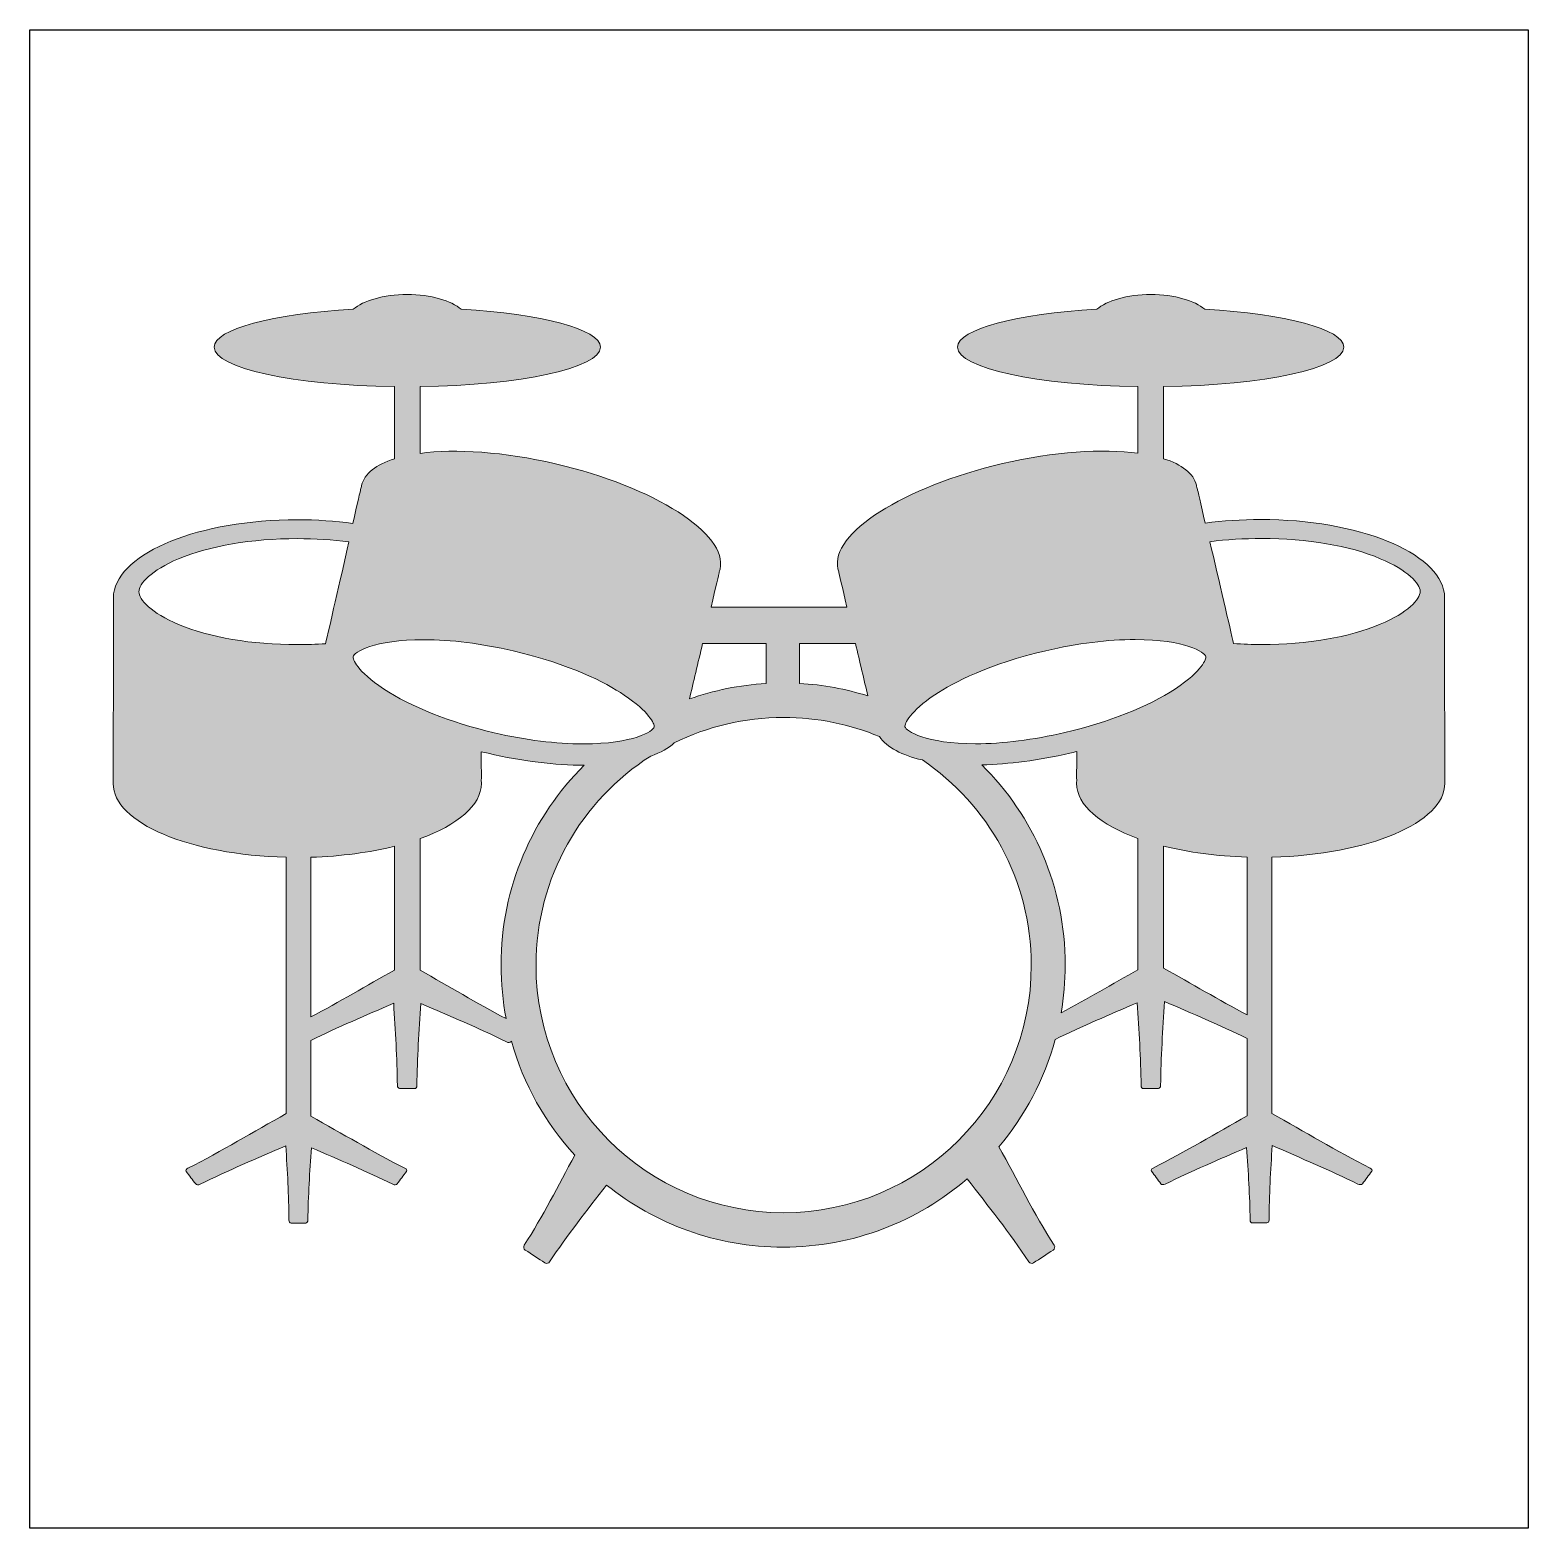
# Model space of a CAD drawing. Header units: inches. Extents: x 0 to 114, y 0 to 114.
import ezdxf

# ---------------------------------------------------------------- set-up
doc = ezdxf.new("R2010")
doc.units = ezdxf.units.IN
doc.header["$MEASUREMENT"] = 0
doc.layers.add('Image Background', color=7, linetype='Continuous')
doc.layers.add('Layer 1', color=7, linetype='Continuous')
picture_1 = doc.add_image_def('image1.png', size_in_pixel=(1350, 1350))

msp = doc.modelspace()

# ---------------------------------------------------------------- hatches: boundary and pattern name
at = {"layer": 'Layer 1', "true_color": 0xffffff}
h = msp.add_hatch(color=7, dxfattribs=at)
h.dxf.hatch_style = 2
edge = h.paths.add_edge_path()
edge.add_spline(control_points=[(107.95, 57.19), (107.95, 57.28), (107.92, 71.3), (107.92, 71.3), (107.48, 74.45), (101.38, 76.95), (93.91, 76.95), (92.43, 76.95), (91.01, 76.85), (89.67, 76.67), (89.33, 78.16), (89.08, 79.23), (89.07, 79.25), (89.06, 79.3), (89.05, 79.35), (89.03, 79.4), (89.02, 79.46), (89.01, 79.51), (89, 79.56), (88.79, 80.47), (87.89, 81.15), (86.49, 81.59), (86.49, 81.59), (86.49, 87.09), (86.49, 87.09), (94.17, 87.19), (100.25, 88.5), (100.25, 90.1), (100.25, 91.47), (95.77, 92.63), (89.64, 92.99), (88.89, 93.65), (87.32, 94.11), (85.52, 94.11), (83.71, 94.11), (82.15, 93.65), (81.39, 92.99), (75.26, 92.63), (70.78, 91.47), (70.78, 90.1), (70.78, 88.5), (76.86, 87.19), (84.54, 87.09), (84.54, 87.09), (84.54, 82.01), (84.54, 82.01), (81.82, 82.37), (78.14, 82.13), (74.2, 81.21), (66.64, 79.45), (61.02, 75.86), (61.65, 73.19), (61.66, 73.14), (61.67, 73.09), (61.69, 73.04), (61.7, 72.98), (61.71, 72.93), (61.72, 72.87), (61.72, 72.85), (61.98, 71.78), (62.33, 70.27), (62.33, 70.27), (51.97, 70.27), (51.97, 70.27), (52.32, 71.77), (52.58, 72.84), (52.58, 72.86), (52.59, 72.91), (52.6, 72.97), (52.61, 73.02), (52.63, 73.07), (52.64, 73.12), (52.65, 73.17), (53.28, 75.85), (47.66, 79.44), (40.1, 81.2), (36.16, 82.12), (32.48, 82.36), (29.76, 81.99), (29.76, 81.99), (29.76, 87.09), (29.76, 87.09), (37.44, 87.19), (43.52, 88.5), (43.52, 90.1), (43.52, 91.47), (39.04, 92.63), (32.91, 92.99), (32.15, 93.65), (30.59, 94.11), (28.78, 94.11), (26.98, 94.11), (25.41, 93.65), (24.66, 92.99), (18.53, 92.63), (14.05, 91.47), (14.05, 90.1), (14.05, 88.5), (20.13, 87.19), (27.81, 87.09), (27.81, 87.09), (27.81, 81.58), (27.81, 81.58), (26.41, 81.14), (25.51, 80.45), (25.3, 79.55), (25.29, 79.5), (25.28, 79.44), (25.27, 79.39), (25.25, 79.34), (25.24, 79.29), (25.23, 79.23), (25.22, 79.21), (24.98, 78.14), (24.63, 76.65), (23.29, 76.83), (21.87, 76.93), (20.39, 76.93), (12.92, 76.93), (6.82, 74.44), (6.38, 71.28), (6.38, 71.28), (6.35, 57.26), (6.35, 57.18), (6.35, 57.11), (6.35, 57.05), (6.36, 56.99), (6.35, 56.93), (6.35, 56.87), (6.35, 56.81), (6.35, 53.81), (12.19, 51.35), (19.56, 51.18), (19.56, 51.18), (19.56, 31.62), (19.56, 31.62), (17.06, 30.23), (14.62, 28.76), (12.05, 27.45), (11.92, 27.39), (11.87, 27.28), (11.92, 27.2), (12.16, 26.88), (12.4, 26.57), (12.65, 26.25), (12.7, 26.17), (12.85, 26.16), (12.98, 26.23), (15.11, 27.28), (17.32, 28.21), (19.52, 29.16), (19.63, 27.27), (19.76, 25.38), (19.76, 23.49), (19.76, 23.37), (19.84, 23.27), (19.93, 23.27), (20.3, 23.27), (20.67, 23.27), (21.04, 23.27), (21.13, 23.27), (21.21, 23.37), (21.21, 23.49), (21.22, 25.33), (21.35, 27.18), (21.47, 29.02), (23.56, 28.11), (25.66, 27.22), (27.68, 26.23), (27.81, 26.16), (27.96, 26.17), (28.01, 26.25), (28.25, 26.57), (28.49, 26.88), (28.73, 27.2), (28.79, 27.28), (28.74, 27.39), (28.61, 27.45), (26.15, 28.7), (23.82, 30.09), (21.44, 31.43), (21.44, 31.43), (21.44, 37.21), (21.44, 37.21), (23.5, 38.22), (25.63, 39.12), (27.75, 40.04), (27.87, 37.95), (28.02, 35.86), (28.03, 33.76), (28.03, 33.64), (28.11, 33.54), (28.2, 33.54), (28.58, 33.53), (28.97, 33.53), (29.36, 33.53), (29.45, 33.53), (29.52, 33.63), (29.52, 33.76), (29.54, 35.85), (29.69, 37.94), (29.82, 40.03), (32.02, 39.07), (34.23, 38.14), (36.37, 37.09), (36.5, 37.02), (36.65, 37.03), (36.71, 37.11), (36.72, 37.12), (36.73, 37.13), (36.74, 37.14), (37.65, 33.86), (39.33, 30.89), (41.57, 28.44), (40.31, 26.13), (39.13, 23.78), (37.71, 21.57), (37.64, 21.44), (37.67, 21.28), (37.79, 21.21), (38.29, 20.88), (38.79, 20.56), (39.29, 20.23), (39.41, 20.16), (39.57, 20.19), (39.65, 20.31), (40.98, 22.34), (42.51, 24.24), (43.99, 26.17), (47.68, 23.21), (52.36, 21.43), (57.47, 21.43), (62.83, 21.43), (67.74, 23.4), (71.51, 26.65), (73.11, 24.55), (74.77, 22.51), (76.21, 20.31), (76.29, 20.19), (76.45, 20.16), (76.57, 20.23), (77.07, 20.56), (77.57, 20.88), (78.07, 21.21), (78.19, 21.28), (78.22, 21.44), (78.15, 21.57), (76.6, 23.99), (75.32, 26.58), (73.93, 29.09), (75.91, 31.45), (77.4, 34.23), (78.23, 37.28), (80.27, 38.28), (82.38, 39.17), (84.48, 40.08), (84.61, 37.98), (84.76, 35.87), (84.78, 33.76), (84.78, 33.63), (84.85, 33.53), (84.94, 33.53), (85.33, 33.53), (85.72, 33.53), (86.1, 33.54), (86.19, 33.54), (86.27, 33.64), (86.27, 33.76), (86.28, 35.9), (86.44, 38.04), (86.56, 40.18), (88.67, 39.26), (90.8, 38.36), (92.86, 37.36), (92.86, 37.36), (92.86, 31.44), (92.86, 31.44), (90.48, 30.11), (88.15, 28.71), (85.69, 27.47), (85.56, 27.41), (85.51, 27.29), (85.57, 27.22), (85.81, 26.9), (86.05, 26.58), (86.29, 26.26), (86.34, 26.19), (86.49, 26.18), (86.62, 26.24), (88.64, 27.24), (90.74, 28.13), (92.83, 29.03), (92.95, 27.19), (93.08, 25.35), (93.09, 23.5), (93.09, 23.38), (93.17, 23.28), (93.26, 23.28), (93.63, 23.28), (94, 23.28), (94.37, 23.29), (94.46, 23.29), (94.54, 23.38), (94.54, 23.5), (94.54, 25.4), (94.67, 27.29), (94.78, 29.18), (96.98, 28.22), (99.19, 27.29), (101.32, 26.24), (101.45, 26.18), (101.6, 26.19), (101.66, 26.26), (101.9, 26.58), (102.14, 26.9), (102.38, 27.22), (102.43, 27.29), (102.38, 27.41), (102.25, 27.47), (99.68, 28.77), (97.24, 30.24), (94.74, 31.64), (94.74, 31.64), (94.74, 51.19), (94.74, 51.19), (102.11, 51.36), (107.95, 53.82), (107.95, 56.82), (107.95, 56.88), (107.95, 56.94), (107.94, 57), (107.95, 57.06), (107.95, 57.13), (107.95, 57.19)], knot_values=[0, 0, 0, 0, 1, 1, 1, 2, 2, 2, 3, 3, 3, 4, 4, 4, 5, 5, 5, 6, 6, 6, 7, 7, 7, 8, 8, 8, 9, 9, 9, 10, 10, 10, 11, 11, 11, 12, 12, 12, 13, 13, 13, 14, 14, 14, 15, 15, 15, 16, 16, 16, 17, 17, 17, 18, 18, 18, 19, 19, 19, 20, 20, 20, 21, 21, 21, 22, 22, 22, 23, 23, 23, 24, 24, 24, 25, 25, 25, 26, 26, 26, 27, 27, 27, 28, 28, 28, 29, 29, 29, 30, 30, 30, 31, 31, 31, 32, 32, 32, 33, 33, 33, 34, 34, 34, 35, 35, 35, 36, 36, 36, 37, 37, 37, 38, 38, 38, 39, 39, 39, 40, 40, 40, 41, 41, 41, 42, 42, 42, 43, 43, 43, 44, 44, 44, 45, 45, 45, 46, 46, 46, 47, 47, 47, 48, 48, 48, 49, 49, 49, 50, 50, 50, 51, 51, 51, 52, 52, 52, 53, 53, 53, 54, 54, 54, 55, 55, 55, 56, 56, 56, 57, 57, 57, 58, 58, 58, 59, 59, 59, 60, 60, 60, 61, 61, 61, 62, 62, 62, 63, 63, 63, 64, 64, 64, 65, 65, 65, 66, 66, 66, 67, 67, 67, 68, 68, 68, 69, 69, 69, 70, 70, 70, 71, 71, 71, 72, 72, 72, 73, 73, 73, 74, 74, 74, 75, 75, 75, 76, 76, 76, 77, 77, 77, 78, 78, 78, 79, 79, 79, 80, 80, 80, 81, 81, 81, 82, 82, 82, 83, 83, 83, 84, 84, 84, 85, 85, 85, 86, 86, 86, 87, 87, 87, 88, 88, 88, 89, 89, 89, 90, 90, 90, 91, 91, 91, 92, 92, 92, 93, 93, 93, 94, 94, 94, 95, 95, 95, 96, 96, 96, 97, 97, 97, 98, 98, 98, 99, 99, 99, 100, 100, 100, 101, 101, 101, 102, 102, 102, 103, 103, 103, 104, 104, 104, 105, 105, 105, 106, 106, 106, 107, 107, 107, 108, 108, 108, 109, 109, 109, 110, 110, 110, 111, 111, 111, 111], degree=3, periodic=1)
edge = h.paths.add_edge_path()
edge.add_spline(control_points=[(58.71, 67.49), (58.71, 67.49), (62.99, 67.49), (62.99, 67.49), (63.31, 66.1), (63.65, 64.67), (63.93, 63.49), (62.27, 64.01), (60.52, 64.34), (58.71, 64.44), (58.71, 64.44), (58.71, 67.49), (58.71, 67.49)], knot_values=[0, 0, 0, 0, 1, 1, 1, 2, 2, 2, 3, 3, 3, 4, 4, 4, 4], degree=3, periodic=1)
edge = h.paths.add_edge_path()
edge.add_spline(control_points=[(51.32, 67.49), (51.32, 67.49), (56.17, 67.49), (56.17, 67.49), (56.17, 67.49), (56.17, 64.44), (56.17, 64.44), (54.13, 64.32), (52.17, 63.91), (50.32, 63.26), (50.61, 64.49), (50.97, 66.02), (51.32, 67.49)], knot_values=[0, 0, 0, 0, 1, 1, 1, 2, 2, 2, 3, 3, 3, 4, 4, 4, 4], degree=3, periodic=1)
edge = h.paths.add_edge_path()
edge.add_spline(control_points=[(20.39, 67.4), (16.93, 67.4), (13.72, 67.95), (11.34, 68.94), (9.26, 69.81), (8.31, 70.85), (8.31, 71.44), (8.31, 72.04), (9.26, 73.07), (11.34, 73.95), (13.72, 74.94), (16.93, 75.49), (20.39, 75.49), (21.76, 75.49), (23.09, 75.4), (24.34, 75.24), (23.66, 72.29), (22.81, 68.6), (22.55, 67.47), (21.84, 67.43), (21.12, 67.4), (20.39, 67.4)], knot_values=[0, 0, 0, 0, 1, 1, 1, 2, 2, 2, 3, 3, 3, 4, 4, 4, 5, 5, 5, 6, 6, 6, 7, 7, 7, 7], degree=3, periodic=1)
edge = h.paths.add_edge_path()
edge.add_spline(control_points=[(27.81, 42.57), (25.68, 41.38), (23.6, 40.14), (21.44, 39), (21.44, 39), (21.44, 51.18), (21.44, 51.18), (23.77, 51.25), (25.93, 51.55), (27.81, 52.02), (27.81, 52.02), (27.81, 42.57), (27.81, 42.57)], knot_values=[0, 0, 0, 0, 1, 1, 1, 2, 2, 2, 3, 3, 3, 4, 4, 4, 4], degree=3, periodic=1)
edge = h.paths.add_edge_path()
edge.add_spline(control_points=[(26.98, 64.03), (24.92, 65.38), (24.62, 66.32), (24.65, 66.48), (24.73, 66.81), (26.21, 67.78), (30.05, 67.78), (32.14, 67.78), (34.43, 67.49), (36.86, 66.92), (41.22, 65.91), (43.88, 64.53), (45.34, 63.55), (47.22, 62.3), (47.67, 61.34), (47.62, 61.13), (47.54, 60.79), (46.06, 59.83), (42.22, 59.83), (40.13, 59.83), (37.84, 60.11), (35.41, 60.68), (32.07, 61.46), (29.07, 62.65), (26.98, 64.03)], knot_values=[0, 0, 0, 0, 1, 1, 1, 2, 2, 2, 3, 3, 3, 4, 4, 4, 5, 5, 5, 6, 6, 6, 7, 7, 7, 8, 8, 8, 8], degree=3, periodic=1)
edge = h.paths.add_edge_path()
edge.add_spline(control_points=[(35.94, 42.95), (35.94, 41.56), (36.08, 40.19), (36.33, 38.87), (34.1, 40.05), (31.95, 41.33), (29.76, 42.56), (29.76, 42.56), (29.76, 52.6), (29.76, 52.6), (32.63, 53.64), (34.44, 55.14), (34.44, 56.81), (34.44, 56.87), (34.44, 56.93), (34.43, 56.99), (34.43, 57.05), (34.44, 57.12), (34.44, 57.18), (34.44, 57.2), (34.44, 58.01), (34.43, 59.23), (34.61, 59.19), (34.78, 59.15), (34.96, 59.11), (37.57, 58.5), (40.08, 58.21), (42.28, 58.2), (38.36, 54.31), (35.94, 48.91), (35.94, 42.95)], knot_values=[0, 0, 0, 0, 1, 1, 1, 2, 2, 2, 3, 3, 3, 4, 4, 4, 5, 5, 5, 6, 6, 6, 7, 7, 7, 8, 8, 8, 9, 9, 9, 10, 10, 10, 10], degree=3, periodic=1)
edge = h.paths.add_edge_path()
edge.add_spline(control_points=[(57.5, 24.06), (47.07, 24.06), (38.61, 32.52), (38.61, 42.95), (38.61, 49.66), (42.1, 55.54), (47.36, 58.9), (48.12, 59.16), (48.73, 59.5), (49.16, 59.91), (51.68, 61.15), (54.51, 61.85), (57.5, 61.85), (60.1, 61.85), (62.57, 61.32), (64.82, 60.38), (65.38, 59.56), (66.53, 58.96), (68.09, 58.6), (73.1, 55.21), (76.4, 49.47), (76.4, 42.95), (76.4, 32.52), (67.94, 24.06), (57.5, 24.06)], knot_values=[0, 0, 0, 0, 1, 1, 1, 2, 2, 2, 3, 3, 3, 4, 4, 4, 5, 5, 5, 6, 6, 6, 7, 7, 7, 8, 8, 8, 8], degree=3, periodic=1)
edge = h.paths.add_edge_path()
edge.add_spline(control_points=[(78.68, 39.3), (78.88, 40.49), (78.99, 41.71), (78.99, 42.95), (78.99, 48.92), (76.56, 54.33), (72.63, 58.23), (74.68, 58.28), (76.96, 58.57), (79.34, 59.12), (79.52, 59.16), (79.69, 59.2), (79.87, 59.25), (79.86, 58.02), (79.86, 57.21), (79.86, 57.19), (79.86, 57.13), (79.87, 57.07), (79.87, 57.01), (79.86, 56.95), (79.86, 56.89), (79.86, 56.82), (79.86, 55.15), (81.67, 53.65), (84.54, 52.62), (84.54, 52.62), (84.54, 42.6), (84.54, 42.6), (82.59, 41.5), (80.66, 40.37), (78.68, 39.3)], knot_values=[0, 0, 0, 0, 1, 1, 1, 2, 2, 2, 3, 3, 3, 4, 4, 4, 5, 5, 5, 6, 6, 6, 7, 7, 7, 8, 8, 8, 9, 9, 9, 10, 10, 10, 10], degree=3, periodic=1)
edge = h.paths.add_edge_path()
edge.add_spline(control_points=[(78.97, 60.7), (76.53, 60.13), (74.24, 59.84), (72.15, 59.84), (68.31, 59.84), (66.84, 60.81), (66.76, 61.14), (66.71, 61.35), (67.16, 62.32), (69.03, 63.57), (70.5, 64.54), (73.16, 65.92), (77.51, 66.94), (79.95, 67.5), (82.24, 67.79), (84.33, 67.79), (88.16, 67.79), (89.64, 66.82), (89.72, 66.49), (89.76, 66.33), (89.46, 65.4), (87.4, 64.04), (85.3, 62.66), (82.31, 61.47), (78.97, 60.7)], knot_values=[0, 0, 0, 0, 1, 1, 1, 2, 2, 2, 3, 3, 3, 4, 4, 4, 5, 5, 5, 6, 6, 6, 7, 7, 7, 8, 8, 8, 8], degree=3, periodic=1)
edge = h.paths.add_edge_path()
edge.add_spline(control_points=[(92.86, 39.15), (90.7, 40.3), (88.62, 41.54), (86.49, 42.72), (86.49, 42.72), (86.49, 52.03), (86.49, 52.03), (88.37, 51.56), (90.53, 51.26), (92.86, 51.19), (92.86, 51.19), (92.86, 39.15), (92.86, 39.15)], knot_values=[0, 0, 0, 0, 1, 1, 1, 2, 2, 2, 3, 3, 3, 4, 4, 4, 4], degree=3, periodic=1)
edge = h.paths.add_edge_path()
edge.add_spline(control_points=[(103.03, 68.96), (100.66, 67.96), (97.45, 67.41), (93.99, 67.41), (93.26, 67.41), (92.53, 67.44), (91.83, 67.49), (91.57, 68.61), (90.72, 72.3), (90.03, 75.25), (91.29, 75.42), (92.62, 75.5), (93.99, 75.5), (97.45, 75.5), (100.66, 74.96), (103.03, 73.96), (105.12, 73.09), (106.07, 72.05), (106.07, 71.46), (106.07, 70.86), (105.12, 69.83), (103.03, 68.96)], knot_values=[0, 0, 0, 0, 1, 1, 1, 2, 2, 2, 3, 3, 3, 4, 4, 4, 5, 5, 5, 6, 6, 6, 7, 7, 7, 7], degree=3, periodic=1)

# ---------------------------------------------------------------- linework, layer by layer
at = {"layer": 'Layer 1', "lineweight": 0}
for points, knots in [([(107.95, 57.19), (107.95, 57.28), (107.92, 71.3), (107.92, 71.3), (107.48, 74.45), (101.38, 76.95), (93.91, 76.95), (92.43, 76.95), (91.01, 76.85), (89.67, 76.67), (89.33, 78.16), (89.08, 79.23), (89.07, 79.25), (89.06, 79.3), (89.05, 79.35), (89.03, 79.4), (89.02, 79.46), (89.01, 79.51), (89, 79.56), (88.79, 80.47), (87.89, 81.15), (86.49, 81.59), (86.49, 81.59), (86.49, 87.09), (86.49, 87.09), (94.17, 87.19), (100.25, 88.5), (100.25, 90.1), (100.25, 91.47), (95.77, 92.63), (89.64, 92.99), (88.89, 93.65), (87.32, 94.11), (85.52, 94.11), (83.71, 94.11), (82.15, 93.65), (81.39, 92.99), (75.26, 92.63), (70.78, 91.47), (70.78, 90.1), (70.78, 88.5), (76.86, 87.19), (84.54, 87.09), (84.54, 87.09), (84.54, 82.01), (84.54, 82.01), (81.82, 82.37), (78.14, 82.13), (74.2, 81.21), (66.64, 79.45), (61.02, 75.86), (61.65, 73.19), (61.66, 73.14), (61.67, 73.09), (61.69, 73.04), (61.7, 72.98), (61.71, 72.93), (61.72, 72.87), (61.72, 72.85), (61.98, 71.78), (62.33, 70.27), (62.33, 70.27), (51.97, 70.27), (51.97, 70.27), (52.32, 71.77), (52.58, 72.84), (52.58, 72.86), (52.59, 72.91), (52.6, 72.97), (52.61, 73.02), (52.63, 73.07), (52.64, 73.12), (52.65, 73.17), (53.28, 75.85), (47.66, 79.44), (40.1, 81.2), (36.16, 82.12), (32.48, 82.36), (29.76, 81.99), (29.76, 81.99), (29.76, 87.09), (29.76, 87.09), (37.44, 87.19), (43.52, 88.5), (43.52, 90.1), (43.52, 91.47), (39.04, 92.63), (32.91, 92.99), (32.15, 93.65), (30.59, 94.11), (28.78, 94.11), (26.98, 94.11), (25.41, 93.65), (24.66, 92.99), (18.53, 92.63), (14.05, 91.47), (14.05, 90.1), (14.05, 88.5), (20.13, 87.19), (27.81, 87.09), (27.81, 87.09), (27.81, 81.58), (27.81, 81.58), (26.41, 81.14), (25.51, 80.45), (25.3, 79.55), (25.29, 79.5), (25.28, 79.44), (25.27, 79.39), (25.25, 79.34), (25.24, 79.29), (25.23, 79.23), (25.22, 79.21), (24.98, 78.14), (24.63, 76.65), (23.29, 76.83), (21.87, 76.93), (20.39, 76.93), (12.92, 76.93), (6.82, 74.44), (6.38, 71.28), (6.38, 71.28), (6.35, 57.26), (6.35, 57.18), (6.35, 57.11), (6.35, 57.05), (6.36, 56.99), (6.35, 56.93), (6.35, 56.87), (6.35, 56.81), (6.35, 53.81), (12.19, 51.35), (19.56, 51.18), (19.56, 51.18), (19.56, 31.62), (19.56, 31.62), (17.06, 30.23), (14.62, 28.76), (12.05, 27.45), (11.92, 27.39), (11.87, 27.28), (11.92, 27.2), (12.16, 26.88), (12.4, 26.57), (12.65, 26.25), (12.7, 26.17), (12.85, 26.16), (12.98, 26.23), (15.11, 27.28), (17.32, 28.21), (19.52, 29.16), (19.63, 27.27), (19.76, 25.38), (19.76, 23.49), (19.76, 23.37), (19.84, 23.27), (19.93, 23.27), (20.3, 23.27), (20.67, 23.27), (21.04, 23.27), (21.13, 23.27), (21.21, 23.37), (21.21, 23.49), (21.22, 25.33), (21.35, 27.18), (21.47, 29.02), (23.56, 28.11), (25.66, 27.22), (27.68, 26.23), (27.81, 26.16), (27.96, 26.17), (28.01, 26.25), (28.25, 26.57), (28.49, 26.88), (28.73, 27.2), (28.79, 27.28), (28.74, 27.39), (28.61, 27.45), (26.15, 28.7), (23.82, 30.09), (21.44, 31.43), (21.44, 31.43), (21.44, 37.21), (21.44, 37.21), (23.5, 38.22), (25.63, 39.12), (27.75, 40.04), (27.87, 37.95), (28.02, 35.86), (28.03, 33.76), (28.03, 33.64), (28.11, 33.54), (28.2, 33.54), (28.58, 33.53), (28.97, 33.53), (29.36, 33.53), (29.45, 33.53), (29.52, 33.63), (29.52, 33.76), (29.54, 35.85), (29.69, 37.94), (29.82, 40.03), (32.02, 39.07), (34.23, 38.14), (36.37, 37.09), (36.5, 37.02), (36.65, 37.03), (36.71, 37.11), (36.72, 37.12), (36.73, 37.13), (36.74, 37.14), (37.65, 33.86), (39.33, 30.89), (41.57, 28.44), (40.31, 26.13), (39.13, 23.78), (37.71, 21.57), (37.64, 21.44), (37.67, 21.28), (37.79, 21.21), (38.29, 20.88), (38.79, 20.56), (39.29, 20.23), (39.41, 20.16), (39.57, 20.19), (39.65, 20.31), (40.98, 22.34), (42.51, 24.24), (43.99, 26.17), (47.68, 23.21), (52.36, 21.43), (57.47, 21.43), (62.83, 21.43), (67.74, 23.4), (71.51, 26.65), (73.11, 24.55), (74.77, 22.51), (76.21, 20.31), (76.29, 20.19), (76.45, 20.16), (76.57, 20.23), (77.07, 20.56), (77.57, 20.88), (78.07, 21.21), (78.19, 21.28), (78.22, 21.44), (78.15, 21.57), (76.6, 23.99), (75.32, 26.58), (73.93, 29.09), (75.91, 31.45), (77.4, 34.23), (78.23, 37.28), (80.27, 38.28), (82.38, 39.17), (84.48, 40.08), (84.61, 37.98), (84.76, 35.87), (84.78, 33.76), (84.78, 33.63), (84.85, 33.53), (84.94, 33.53), (85.33, 33.53), (85.72, 33.53), (86.1, 33.54), (86.19, 33.54), (86.27, 33.64), (86.27, 33.76), (86.28, 35.9), (86.44, 38.04), (86.56, 40.18), (88.67, 39.26), (90.8, 38.36), (92.86, 37.36), (92.86, 37.36), (92.86, 31.44), (92.86, 31.44), (90.48, 30.11), (88.15, 28.71), (85.69, 27.47), (85.56, 27.41), (85.51, 27.29), (85.57, 27.22), (85.81, 26.9), (86.05, 26.58), (86.29, 26.26), (86.34, 26.19), (86.49, 26.18), (86.62, 26.24), (88.64, 27.24), (90.74, 28.13), (92.83, 29.03), (92.95, 27.19), (93.08, 25.35), (93.09, 23.5), (93.09, 23.38), (93.17, 23.28), (93.26, 23.28), (93.63, 23.28), (94, 23.28), (94.37, 23.29), (94.46, 23.29), (94.54, 23.38), (94.54, 23.5), (94.54, 25.4), (94.67, 27.29), (94.78, 29.18), (96.98, 28.22), (99.19, 27.29), (101.32, 26.24), (101.45, 26.18), (101.6, 26.19), (101.66, 26.26), (101.9, 26.58), (102.14, 26.9), (102.38, 27.22), (102.43, 27.29), (102.38, 27.41), (102.25, 27.47), (99.68, 28.77), (97.24, 30.24), (94.74, 31.64), (94.74, 31.64), (94.74, 51.19), (94.74, 51.19), (102.11, 51.36), (107.95, 53.82), (107.95, 56.82), (107.95, 56.88), (107.95, 56.94), (107.94, 57), (107.95, 57.06), (107.95, 57.13), (107.95, 57.19)], [0, 0, 0, 0, 1, 1, 1, 2, 2, 2, 3, 3, 3, 4, 4, 4, 5, 5, 5, 6, 6, 6, 7, 7, 7, 8, 8, 8, 9, 9, 9, 10, 10, 10, 11, 11, 11, 12, 12, 12, 13, 13, 13, 14, 14, 14, 15, 15, 15, 16, 16, 16, 17, 17, 17, 18, 18, 18, 19, 19, 19, 20, 20, 20, 21, 21, 21, 22, 22, 22, 23, 23, 23, 24, 24, 24, 25, 25, 25, 26, 26, 26, 27, 27, 27, 28, 28, 28, 29, 29, 29, 30, 30, 30, 31, 31, 31, 32, 32, 32, 33, 33, 33, 34, 34, 34, 35, 35, 35, 36, 36, 36, 37, 37, 37, 38, 38, 38, 39, 39, 39, 40, 40, 40, 41, 41, 41, 42, 42, 42, 43, 43, 43, 44, 44, 44, 45, 45, 45, 46, 46, 46, 47, 47, 47, 48, 48, 48, 49, 49, 49, 50, 50, 50, 51, 51, 51, 52, 52, 52, 53, 53, 53, 54, 54, 54, 55, 55, 55, 56, 56, 56, 57, 57, 57, 58, 58, 58, 59, 59, 59, 60, 60, 60, 61, 61, 61, 62, 62, 62, 63, 63, 63, 64, 64, 64, 65, 65, 65, 66, 66, 66, 67, 67, 67, 68, 68, 68, 69, 69, 69, 70, 70, 70, 71, 71, 71, 72, 72, 72, 73, 73, 73, 74, 74, 74, 75, 75, 75, 76, 76, 76, 77, 77, 77, 78, 78, 78, 79, 79, 79, 80, 80, 80, 81, 81, 81, 82, 82, 82, 83, 83, 83, 84, 84, 84, 85, 85, 85, 86, 86, 86, 87, 87, 87, 88, 88, 88, 89, 89, 89, 90, 90, 90, 91, 91, 91, 92, 92, 92, 93, 93, 93, 94, 94, 94, 95, 95, 95, 96, 96, 96, 97, 97, 97, 98, 98, 98, 99, 99, 99, 100, 100, 100, 101, 101, 101, 102, 102, 102, 103, 103, 103, 104, 104, 104, 105, 105, 105, 106, 106, 106, 107, 107, 107, 108, 108, 108, 109, 109, 109, 110, 110, 110, 111, 111, 111, 111]), ([(20.39, 67.4), (16.93, 67.4), (13.72, 67.95), (11.34, 68.94), (9.26, 69.81), (8.31, 70.85), (8.31, 71.44), (8.31, 72.04), (9.26, 73.07), (11.34, 73.95), (13.72, 74.94), (16.93, 75.49), (20.39, 75.49), (21.76, 75.49), (23.09, 75.4), (24.34, 75.24), (23.66, 72.29), (22.81, 68.6), (22.55, 67.47), (21.84, 67.43), (21.12, 67.4), (20.39, 67.4)], [0, 0, 0, 0, 1, 1, 1, 2, 2, 2, 3, 3, 3, 4, 4, 4, 5, 5, 5, 6, 6, 6, 7, 7, 7, 7]), ([(103.03, 68.96), (100.66, 67.96), (97.45, 67.41), (93.99, 67.41), (93.26, 67.41), (92.53, 67.44), (91.83, 67.49), (91.57, 68.61), (90.72, 72.3), (90.03, 75.25), (91.29, 75.42), (92.62, 75.5), (93.99, 75.5), (97.45, 75.5), (100.66, 74.96), (103.03, 73.96), (105.12, 73.09), (106.07, 72.05), (106.07, 71.46), (106.07, 70.86), (105.12, 69.83), (103.03, 68.96)], [0, 0, 0, 0, 1, 1, 1, 2, 2, 2, 3, 3, 3, 4, 4, 4, 5, 5, 5, 6, 6, 6, 7, 7, 7, 7]), ([(26.98, 64.03), (24.92, 65.38), (24.62, 66.32), (24.65, 66.48), (24.73, 66.81), (26.21, 67.78), (30.05, 67.78), (32.14, 67.78), (34.43, 67.49), (36.86, 66.92), (41.22, 65.91), (43.88, 64.53), (45.34, 63.55), (47.22, 62.3), (47.67, 61.34), (47.62, 61.13), (47.54, 60.79), (46.06, 59.83), (42.22, 59.83), (40.13, 59.83), (37.84, 60.11), (35.41, 60.68), (32.07, 61.46), (29.07, 62.65), (26.98, 64.03)], [0, 0, 0, 0, 1, 1, 1, 2, 2, 2, 3, 3, 3, 4, 4, 4, 5, 5, 5, 6, 6, 6, 7, 7, 7, 8, 8, 8, 8]), ([(51.32, 67.49), (51.32, 67.49), (56.17, 67.49), (56.17, 67.49), (56.17, 67.49), (56.17, 64.44), (56.17, 64.44), (54.13, 64.32), (52.17, 63.91), (50.32, 63.26), (50.61, 64.49), (50.97, 66.02), (51.32, 67.49)], [0, 0, 0, 0, 1, 1, 1, 2, 2, 2, 3, 3, 3, 4, 4, 4, 4]), ([(58.71, 67.49), (58.71, 67.49), (62.99, 67.49), (62.99, 67.49), (63.31, 66.1), (63.65, 64.67), (63.93, 63.49), (62.27, 64.01), (60.52, 64.34), (58.71, 64.44), (58.71, 64.44), (58.71, 67.49), (58.71, 67.49)], [0, 0, 0, 0, 1, 1, 1, 2, 2, 2, 3, 3, 3, 4, 4, 4, 4]), ([(78.97, 60.7), (76.53, 60.13), (74.24, 59.84), (72.15, 59.84), (68.31, 59.84), (66.84, 60.81), (66.76, 61.14), (66.71, 61.35), (67.16, 62.32), (69.03, 63.57), (70.5, 64.54), (73.16, 65.92), (77.51, 66.94), (79.95, 67.5), (82.24, 67.79), (84.33, 67.79), (88.16, 67.79), (89.64, 66.82), (89.72, 66.49), (89.76, 66.33), (89.46, 65.4), (87.4, 64.04), (85.3, 62.66), (82.31, 61.47), (78.97, 60.7)], [0, 0, 0, 0, 1, 1, 1, 2, 2, 2, 3, 3, 3, 4, 4, 4, 5, 5, 5, 6, 6, 6, 7, 7, 7, 8, 8, 8, 8]), ([(57.5, 24.06), (47.07, 24.06), (38.61, 32.52), (38.61, 42.95), (38.61, 49.66), (42.1, 55.54), (47.36, 58.9), (48.12, 59.16), (48.73, 59.5), (49.16, 59.91), (51.68, 61.15), (54.51, 61.85), (57.5, 61.85), (60.1, 61.85), (62.57, 61.32), (64.82, 60.38), (65.38, 59.56), (66.53, 58.96), (68.09, 58.6), (73.1, 55.21), (76.4, 49.47), (76.4, 42.95), (76.4, 32.52), (67.94, 24.06), (57.5, 24.06)], [0, 0, 0, 0, 1, 1, 1, 2, 2, 2, 3, 3, 3, 4, 4, 4, 5, 5, 5, 6, 6, 6, 7, 7, 7, 8, 8, 8, 8]), ([(35.94, 42.95), (35.94, 41.56), (36.08, 40.19), (36.33, 38.87), (34.1, 40.05), (31.95, 41.33), (29.76, 42.56), (29.76, 42.56), (29.76, 52.6), (29.76, 52.6), (32.63, 53.64), (34.44, 55.14), (34.44, 56.81), (34.44, 56.87), (34.44, 56.93), (34.43, 56.99), (34.43, 57.05), (34.44, 57.12), (34.44, 57.18), (34.44, 57.2), (34.44, 58.01), (34.43, 59.23), (34.61, 59.19), (34.78, 59.15), (34.96, 59.11), (37.57, 58.5), (40.08, 58.21), (42.28, 58.2), (38.36, 54.31), (35.94, 48.91), (35.94, 42.95)], [0, 0, 0, 0, 1, 1, 1, 2, 2, 2, 3, 3, 3, 4, 4, 4, 5, 5, 5, 6, 6, 6, 7, 7, 7, 8, 8, 8, 9, 9, 9, 10, 10, 10, 10]), ([(78.68, 39.3), (78.88, 40.49), (78.99, 41.71), (78.99, 42.95), (78.99, 48.92), (76.56, 54.33), (72.63, 58.23), (74.68, 58.28), (76.96, 58.57), (79.34, 59.12), (79.52, 59.16), (79.69, 59.2), (79.87, 59.25), (79.86, 58.02), (79.86, 57.21), (79.86, 57.19), (79.86, 57.13), (79.87, 57.07), (79.87, 57.01), (79.86, 56.95), (79.86, 56.89), (79.86, 56.82), (79.86, 55.15), (81.67, 53.65), (84.54, 52.62), (84.54, 52.62), (84.54, 42.6), (84.54, 42.6), (82.59, 41.5), (80.66, 40.37), (78.68, 39.3)], [0, 0, 0, 0, 1, 1, 1, 2, 2, 2, 3, 3, 3, 4, 4, 4, 5, 5, 5, 6, 6, 6, 7, 7, 7, 8, 8, 8, 9, 9, 9, 10, 10, 10, 10]), ([(27.81, 42.57), (25.68, 41.38), (23.6, 40.14), (21.44, 39), (21.44, 39), (21.44, 51.18), (21.44, 51.18), (23.77, 51.25), (25.93, 51.55), (27.81, 52.02), (27.81, 52.02), (27.81, 42.57), (27.81, 42.57)], [0, 0, 0, 0, 1, 1, 1, 2, 2, 2, 3, 3, 3, 4, 4, 4, 4]), ([(92.86, 39.15), (90.7, 40.3), (88.62, 41.54), (86.49, 42.72), (86.49, 42.72), (86.49, 52.03), (86.49, 52.03), (88.37, 51.56), (90.53, 51.26), (92.86, 51.19), (92.86, 51.19), (92.86, 39.15), (92.86, 39.15)], [0, 0, 0, 0, 1, 1, 1, 2, 2, 2, 3, 3, 3, 4, 4, 4, 4])]:
    msp.add_open_spline(points, degree=3, knots=knots, dxfattribs=at)

# ---------------------------------------------------------------- pictures from other files: only their frames are drawn
at = {"layer": 'Image Background'}
image = msp.add_image(picture_1, insert=(0, 0), size_in_units=(114.3, 114.3), dxfattribs=at)

doc.saveas('drawing.dxf')
